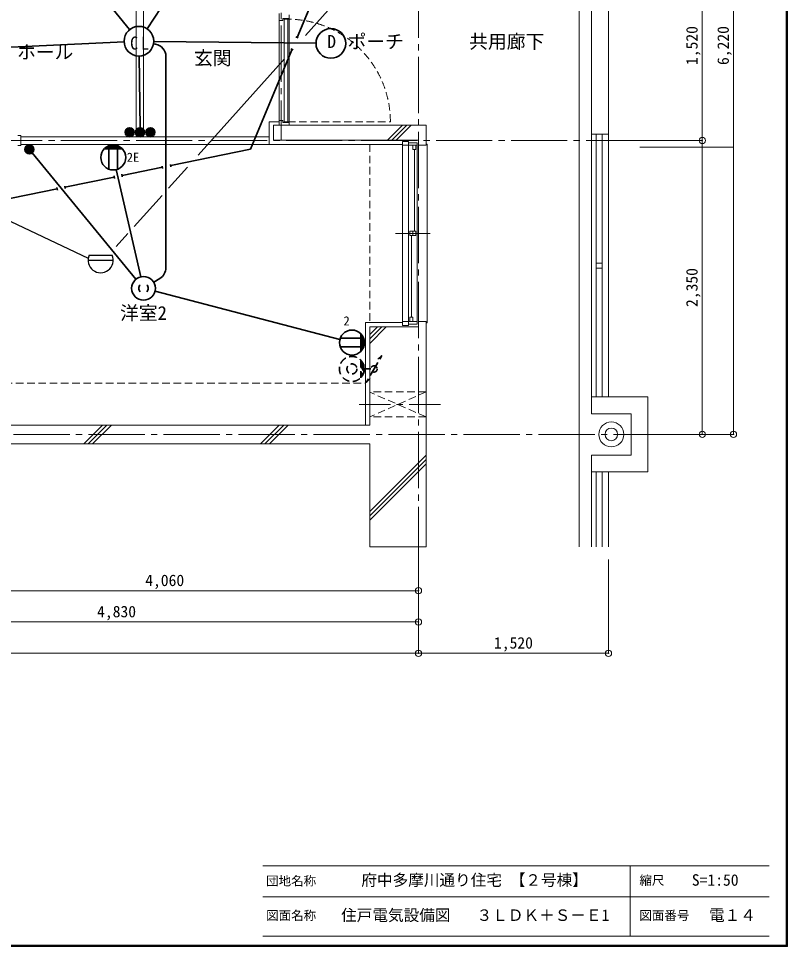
# Model space of a CAD drawing. Units: millimetres at full size, sheet at 1:50. Extents: x -9674 to 9699, y -6794 to 6791.
# Drawn here: x 3548 to 9699, y -6794 to 626 of the extents above; entities that cross this region are included whole.
import ezdxf
from ezdxf.enums import TextEntityAlignment as Align

# ---------------------------------------------------------------- set-up
doc = ezdxf.new("R2010")
doc.units = ezdxf.units.MM
doc.header["$LTSCALE"] = 50
doc.header["$PDMODE"] = 32
doc.header["$PDSIZE"] = 50
for name, pattern in [('CHAIN1', [8, 5, -1, 1, -1]), ('CHAIN2', [12, 9, -1, 1, -1]), ('DASHED1', [1.8, 1.2, -0.6])]:
    doc.linetypes.add(name, pattern=pattern)
for name, color, linetype, lineweight in [('0-0_図面枠', 7, 'Continuous', 9), ('0-1_タイトル', 7, 'Continuous', 9), ('1-0_芯', 134, 'CHAIN2', 9), ('1-1_躯体', 134, 'Continuous', 9), ('1-2_間仕切', 134, 'Continuous', 9), ('1-3_建具', 134, 'Continuous', 9), ('1-5_設備', 134, 'Continuous', 9), ('1-6_ﾊﾞﾙｺﾆｰ・階段', 134, 'Continuous', 9), ('1-7_その他', 134, 'DASHED1', 9), ('1-8_ハッチ', 134, 'Continuous', 9), ('1-B_寸法', 134, 'Continuous', 9), ('1-C_梁', 134, 'DASHED1', 9), ('2-0_芯', 2, 'Continuous', 35), ('2-E', 2, 'Continuous', 35), ('3-2', 3, 'DASHED1', 35), ('3-3', 1, 'Continuous', 25), ('3-E', 3, 'Continuous', 35)]:
    doc.layers.add(name, color=color, linetype=linetype, lineweight=lineweight)
doc.layers.add('1-A_文字', color=134, linetype='Continuous')
doc.styles.add('ＭＳ ゴシック', font='')
doc.styles.get('ＭＳ ゴシック').set_extended_font_data('MS Gothic')

msp = doc.modelspace()

# ---------------------------------------------------------------- linework, layer by layer
at = {"layer": '0-0_図面枠'}
for p, q in [((9688.35, -6783.35), (9688.35, 6780.85)), ((9690.11, -6785.11), (9690.11, 6782.61)), ((9691.87, -6786.88), (9691.87, 6784.38)), ((9693.64, 6786.14), (9693.64, -6788.64)), ((9695.4, -6790.4), (9695.4, 6787.9)), ((9697.16, -6792.16), (9697.16, 6789.66)), ((-9673.92, -6793.93), (9698.92, -6793.93)), ((-9672.16, -6792.16), (9697.16, -6792.16)), ((-9670.4, -6790.4), (9695.4, -6790.4)), ((9693.64, -6788.64), (-9668.64, -6788.64)), ((-9666.87, -6786.88), (9691.87, -6786.88)), ((-9665.11, -6785.11), (9690.11, -6785.11)), ((-9663.35, -6783.35), (9688.35, -6783.35))]:
    msp.add_line(p, q, dxfattribs=at)
msp.add_lwpolyline([(9698.92, -6793.93), (9698.92, 6791.43), (-9673.92, 6791.43)], dxfattribs=at)
at = {"layer": '0-1_タイトル'}
for p, q in [((5503.35, -6148.35), (9553.35, -6148.35)), ((8439.55, -6148.35), (8439.55, -6710.85)), ((5503.35, -6398.35), (9553.35, -6398.35)), ((5503.35, -6710.85), (9553.35, -6710.85))]:
    msp.add_line(p, q, dxfattribs=at)
at = {"layer": '1-0_芯'}
for p, q in [((6747.5, 4520.51), (6747.5, -3699.49)), ((5647.5, 1170.51), (5647.5, -349.49)), ((2687.5, -349.49), (8517.5, -349.49)), ((-8492.5, -2699.49), (8517.5, -2699.49))]:
    msp.add_line(p, q, dxfattribs=at)
at = {"layer": '1-1_躯体'}
for p, q in [((5587.5, -225.49), (5587.5, -345.49)), ((5587.5, -225.49), (6807.5, -225.49)), ((6807.5, -225.49), (6807.5, -387.49)), ((5587.5, -345.49), (6747.5, -345.49)), ((6747.5, -345.49), (6747.5, -387.49)), ((6747.5, -387.49), (6807.5, -387.49)), ((6357.5, -1839.49), (6357.5, -2624.49)), ((6357.5, -2624.49), (2307.5, -2624.49)), ((6357.5, -2774.49), (2307.5, -2774.49)), ((6357.5, -2774.49), (6357.5, -3599.49)), ((6807.5, -3599.49), (6357.5, -3599.49))]:
    msp.add_line(p, q, dxfattribs=at)
msp.add_lwpolyline([(6357.5, -1839.49), (6747.5, -1839.49), (6747.5, -1797.49), (6807.5, -1797.49), (6807.5, -3599.49)], dxfattribs=at)
at = {"layer": '1-2_間仕切'}
for p, q in [((5552.5, -319.49), (3567.5, -319.49)), ((5552.5, -380.49), (3567.5, -380.49))]:
    msp.add_line(p, q, dxfattribs=at)
at = {"layer": '1-3_建具'}
for p, q in [((5632.5, 665.51), (5632.5, 610.51)), ((5662.5, 610.51), (5632.5, 610.51)), ((5632.5, 610.51), (5632.5, -189.49)), ((5662.5, 610.51), (5662.5, 625.51)), ((5672.5, -199.49), (5672.5, 620.51)), ((5702.5, 620.51), (5672.5, 620.51)), ((5702.5, -199.49), (5702.5, 620.51)), ((5712.5, -204.49), (5712.5, 625.51)), ((5662.5, -189.49), (5632.5, -189.49)), ((5632.5, -225.49), (5632.5, -189.49)), ((5632.5, -225.49), (5632.5, -204.49)), ((5702.5, -199.49), (5672.5, -199.49)), ((5712.5, -204.49), (5712.5, -225.49)), ((3567.5, -309.49), (3542.5, -309.49)), ((3567.5, -389.49), (3567.5, -309.49)), ((6620.5, -357.49), (6621.53, -357.49)), ((6620.5, -357.49), (6620.5, -387.49)), ((6620.5, -357.49), (6667.5, -357.49)), ((6667.5, -357.49), (6667.5, -387.49)), ((6737.5, -367.49), (6667.5, -367.49)), ((6737.5, -367.49), (6737.5, -402.49)), ((3567.5, -389.49), (3542.5, -389.49)), ((6620.5, -387.49), (6667.5, -387.49)), ((6620.5, -1797.49), (6620.5, -387.49)), ((6667.5, -387.49), (6737.5, -387.49)), ((6667.5, -402.49), (6667.5, -387.49)), ((6667.5, -402.49), (6667.5, -1782.49)), ((6702.5, -422.49), (6702.5, -387.49)), ((6726.5, -422.49), (6702.5, -422.49)), ((6714.5, -1074.99), (6714.5, -422.49)), ((6726.5, -422.49), (6726.5, -387.49)), ((6737.5, -402.49), (6737.5, -1782.49)), ((6807.5, -377.49), (6817.5, -377.49)), ((6817.5, -1807.49), (6817.5, -377.49)), ((6840.98, -1092.49), (6564.02, -1092.49)), ((6678.5, -1074.99), (6726.5, -1074.99)), ((6690.5, -1109.99), (6690.5, -1762.49)), ((6702.5, -1074.99), (6702.5, -1109.99)), ((6726.5, -1074.99), (6726.5, -1109.99)), ((6678.5, -1762.49), (6702.5, -1762.49)), ((6678.5, -1762.49), (6678.5, -1797.49)), ((6702.5, -1762.49), (6702.5, -1797.49)), ((6620.5, -1827.49), (6620.5, -1797.49)), ((6620.5, -1797.49), (6667.5, -1797.49)), ((6620.5, -1827.49), (6621.53, -1827.49)), ((6620.5, -1827.49), (6667.5, -1827.49)), ((6667.5, -1782.49), (6667.5, -1797.49)), ((6667.5, -1797.49), (6737.5, -1797.49)), ((6667.5, -1827.49), (6667.5, -1797.49)), ((6737.5, -1817.49), (6667.5, -1817.49)), ((6737.5, -1817.49), (6737.5, -1782.49)), ((6807.5, -1807.49), (6817.5, -1807.49))]:
    msp.add_line(p, q, dxfattribs=at)
at = {"layer": '1-3_建具', "linetype": 'DASHED1'}
msp.add_line((5702.5, -199.49), (6522.5, -199.49), dxfattribs=at)
at = {"layer": '1-3_建具'}
for points in [[(5662.5, 625.51), (5712.5, 625.51), (5712.5, 655.51)], [(5662.5, -189.49), (5662.5, -204.49), (5712.5, -204.49)], [(6678.5, -1074.99), (6678.5, -1109.99), (6726.5, -1109.99)]]:
    msp.add_lwpolyline(points, dxfattribs=at)
at = {"layer": '1-3_建具', "linetype": 'DASHED1'}
msp.add_arc((5702.5, -199.49), 820, 0, 90, dxfattribs=at)
at = {"layer": '1-5_設備'}
for p, q in [((4487.5, 1140.51), (4487.5, -319.49)), ((4547.5, 1140.51), (4547.5, -319.49))]:
    msp.add_line(p, q, dxfattribs=at)
at = {"layer": '1-6_ﾊﾞﾙｺﾆｰ・階段'}
for p, q in [((8032.5, -3599.49), (8032.5, 1593.5)), ((8132.5, -299.49), (8132.5, 1562.44)), ((8167.5, -299.49), (8167.5, -2399.49)), ((8217.5, -299.49), (8217.5, -2399.49)), ((8267.5, -299.49), (8267.5, -2399.49)), ((8167.5, -1329.49), (8217.5, -1329.49)), ((8167.5, -1369.49), (8217.5, -1369.49)), ((8132.5, -2399.49), (8582.5, -2399.49)), ((8582.5, -2399.49), (8582.5, -2999.49)), ((8132.5, -2864.49), (8447.5, -2864.49)), ((8132.5, -2864.49), (8132.5, -2999.49)), ((8132.5, -2999.49), (8582.5, -2999.49)), ((8132.5, -2999.49), (8132.5, -3599.49)), ((8167.5, -2999.49), (8167.5, -3599.49)), ((8217.5, -2999.49), (8217.5, -3599.49)), ((8267.5, -2999.49), (8267.5, -3599.49))]:
    msp.add_line(p, q, dxfattribs=at)
for points in [[(8132.5, -299.49), (8267.5, -299.49), (8267.5, 1520.51)], [(8132.5, -299.49), (8132.5, -2399.49), (8132.5, -2534.49)], [(8132.5, -2534.49), (8447.5, -2534.49), (8447.5, -2864.49)]]:
    msp.add_lwpolyline(points, dxfattribs=at)
for radius in [100, 50]:
    msp.add_circle((8290, -2699.49), radius, dxfattribs=at)
at = {"layer": '1-7_その他'}
for p, q in [((6807.5, -2359.49), (6357.5, -2359.49)), ((6807.5, -2359.49), (6357.5, -2559.87)), ((6807.5, -2559.49), (6357.5, -2360.66)), ((6807.5, -2559.49), (6357.5, -2559.49))]:
    msp.add_line(p, q, dxfattribs=at)
at = {"layer": '1-7_その他', "linetype": 'CHAIN1'}
msp.add_line((6922.5, -2459.49), (6257.5, -2459.49), dxfattribs=at)
at = {"layer": '1-8_ハッチ'}
for p, q in [((5552.5, -200.49), (5552.5, -380.49)), ((5552.5, -200.49), (5632.5, -200.49)), ((6498.83, -345.49), (6618.83, -225.49)), ((6534.19, -345.49), (6654.19, -225.49)), ((6569.54, -345.49), (6689.54, -225.49)), ((5552.5, -380.49), (6620.5, -380.49)), ((6322.5, -1804.49), (6322.5, -2624.49)), ((6322.5, -1804.49), (6620.5, -1804.49)), ((6357.5, -1971.75), (6489.76, -1839.49)), ((6357.5, -1936.39), (6454.4, -1839.49)), ((6357.5, -1901.04), (6419.05, -1839.49)), ((4069.83, -2774.49), (4219.83, -2624.49)), ((4105.19, -2774.49), (4255.19, -2624.49)), ((4140.54, -2774.49), (4290.54, -2624.49)), ((5484.05, -2774.49), (5634.05, -2624.49)), ((5519.4, -2774.49), (5669.4, -2624.49)), ((5554.76, -2774.49), (5704.76, -2624.49)), ((6357.5, -3315.25), (6807.5, -2865.25)), ((6357.5, -3350.61), (6807.5, -2900.61)), ((6357.5, -3385.96), (6807.5, -2935.96))]:
    msp.add_line(p, q, dxfattribs=at)
at = {"layer": '1-B_寸法'}
for p, q in [((9267.5, 3520.51), (9267.5, -2699.49)), ((9017.5, 1170.51), (9017.5, -349.49)), ((8517.5, -349.49), (9017.5, -349.49)), ((9017.5, -349.49), (9017.5, -2699.49)), ((8517.5, -402.49), (9267.5, -402.49)), ((8517.5, -2699.49), (9267.5, -2699.49)), ((6747.5, -4449.49), (6747.5, -3699.49)), ((8267.5, -4449.49), (8267.5, -3699.49)), ((2687.5, -3949.49), (6747.5, -3949.49)), ((1917.5, -4199.49), (6747.5, -4199.49)), ((-6752.5, -4449.49), (6747.5, -4449.49)), ((6747.5, -4449.49), (8267.5, -4449.49))]:
    msp.add_line(p, q, dxfattribs=at)
for p in [(9017.5, -349.49), (9017.5, -2699.49), (9267.5, -2699.49), (6747.5, -3949.49), (6747.5, -4199.49), (6747.5, -4449.49), (8267.5, -4449.49)]:
    msp.add_point(p, dxfattribs=at)
at = {"layer": '1-C_梁'}
for p, q in [((6357.5, -380.49), (6357.5, -1804.49)), ((2717.5, -2289.49), (6322.5, -2289.49))]:
    msp.add_line(p, q, dxfattribs=at)
at = {"layer": '2-0_芯'}
for p, q in [((4872.05, 996.47), (4576.27, 544.36)), ((4095.98, 955.71), (4436.32, 537.12)), ((4392.6, 439.56), (730.41, 272.82)), ((4644.34, 421.17), (4628.17, 424.06)), ((4630.01, 443.62), (5927.58, 428.99)), ((4519.52, -247.25), (4512.67, 326.2)), ((4726.75, -1366.64), (4726.75, 322.73)), ((4407.36, -304.86), (4407.36, -261.66)), ((4416.97, -313.72), (4416.97, -252.8)), ((4426.57, -317.96), (4426.57, -248.56)), ((4436.17, -319.27), (4436.17, -247.25)), ((4445.77, -317.96), (4445.77, -248.56)), ((4455.37, -313.72), (4455.37, -252.8)), ((4464.98, -304.86), (4464.98, -261.66)), ((4490.71, -304.86), (4490.71, -261.66)), ((4500.32, -313.72), (4500.32, -252.8)), ((4509.92, -317.96), (4509.92, -248.56)), ((4519.52, -319.27), (4519.52, -247.25)), ((4529.12, -317.96), (4529.12, -248.56)), ((4538.72, -313.72), (4538.72, -252.8)), ((4548.32, -304.86), (4548.32, -261.66)), ((4574.06, -304.86), (4574.06, -261.66)), ((4583.66, -313.72), (4583.66, -252.8)), ((4593.27, -317.96), (4593.27, -248.56)), ((4602.87, -319.27), (4602.87, -247.25)), ((4612.47, -317.96), (4612.47, -248.56)), ((4622.07, -313.72), (4622.07, -252.8)), ((4631.67, -304.86), (4631.67, -261.66)), ((3671.04, -420.87), (3599.03, -420.87)), ((3669.74, -411.27), (3600.33, -411.27)), ((3669.74, -430.47), (3600.33, -430.47)), ((3665.49, -401.67), (3604.57, -401.67)), ((3665.49, -440.07), (3604.57, -440.07)), ((3656.64, -392.06), (3613.43, -392.06)), ((4377.23, -414.92), (4234.4, -414.92)), ((4374.16, -411.92), (4237.48, -411.92)), ((4367.13, -405.92), (4244.51, -405.92)), ((4358.5, -399.92), (4253.14, -399.92)), ((4347.28, -393.92), (4264.35, -393.92)), ((4270.82, -391.24), (4270.82, -578.63)), ((4330.14, -387.92), (4281.5, -387.92)), ((4340.82, -391.24), (4340.82, -578.63)), ((3656.64, -449.68), (3613.43, -449.68)), ((3657.9, -448.69), (4487.38, -1457.83)), ((4328.35, -582.39), (4526.3, -1438.66)), ((4678.45, -1452.24), (4629.01, -1482.1)), ((6118.05, -1939.66), (4639.63, -1555.13)), ((6284.86, -2036.25), (6284.86, -1893.42)), ((6287.86, -2033.18), (6287.86, -1896.49)), ((6293.86, -2026.14), (6293.86, -1903.52)), ((6299.86, -2017.51), (6299.86, -1912.16)), ((6305.86, -2006.3), (6305.86, -1923.37)), ((6308.54, -1929.83), (6121.15, -1929.83)), ((6308.54, -1999.83), (6121.15, -1999.83)), ((6311.86, -1989.16), (6311.86, -1940.51))]:
    msp.add_line(p, q, dxfattribs=at)
for centre, radius in [((4436.17, -283.26), 36.01), ((4519.52, -283.26), 36.01), ((4602.87, -283.26), 36.01), ((3635.03, -420.87), 36.01), ((4305.82, -484.94), 100.02), ((6214.85, -1964.83), 100.02)]:
    msp.add_circle(centre, radius, dxfattribs=at)
for centre, start, end in [((4626.75, 322.73), 0, 79.86557), ((4626.75, -1366.64), 301.13198, 0)]:
    msp.add_arc(centre, 100, start, end, dxfattribs=at)
at = {"layer": '2-E'}
for centre, radius in [((4511.25, 444.96), 118.77), ((6046.34, 427.65), 118.77), ((4547.7, -1531.22), 95)]:
    msp.add_circle(centre, radius, dxfattribs=at)
for centre, start, end in [((4547.77, -1531.22), 134.60825, 225.39172), ((4547.62, -1531.22), 314.60825, 45.39172)]:
    msp.add_arc(centre, 38.07, start, end, dxfattribs=at)
at = {"layer": '3-2'}
for p, q in [((6284.85, -2104.42), (6284.85, -2247.25)), ((6290.85, -2110.84), (6290.85, -2240.83)), ((6296.85, -2118.6), (6296.85, -2233.07)), ((6302.85, -2128.34), (6302.85, -2223.33)), ((6308.85, -2141.72), (6308.85, -2209.95)), ((6314.85, -2175.84), (6366.79, -2175.84)), ((6391.79, -2175.84), (6329.29, -2284.09)), ((6329.29, -2284.09), (6360.19, -2253.19))]:
    msp.add_line(p, q, dxfattribs=at)
msp.add_lwpolyline([(6391.79, -2175.84), (6454.29, -2067.58), (6423.39, -2098.48)], dxfattribs=at)
for centre, radius in [((6214.85, -2175.84), 100), ((6214.85, -2175.84), 40), ((6391.79, -2175.84), 25)]:
    msp.add_circle(centre, radius, dxfattribs=at)
at = {"layer": '3-3'}
for p, q in [((6125.81, 807.01), (5842.49, 490.85)), ((5674.84, 303.75), (4983.69, -467.53)), ((4898.72, -562.35), (4748.03, -730.52)), ((4696.03, -788.54), (4472.64, -1037.83)), ((3256.57, -888.66), (4106.08, -1290.2)), ((4422.27, -1094.05), (4329.88, -1197.16)), ((4104.7, -1306.82), (4304.74, -1306.82)), ((4113.03, -1266.81), (4296.4, -1266.81))]:
    msp.add_line(p, q, dxfattribs=at)
msp.add_arc((4204.72, -1306.81), 100.03, 156.4305, 23.56947, dxfattribs=at)
at = {"layer": '3-E'}
for p, q in [((5960.43, 916.51), (5776.17, 475.53)), ((5766.95, 479.38), (5785.4, 471.67)), ((5736.32, 380.14), (5402.27, -419.34)), ((5727.09, 384), (5745.54, 376.29)), ((5402.27, -419.34), (4765.3, -549.69)), ((4375.64, -629.42), (4698.3, -563.4)), ((4696.29, -553.6), (4700.3, -573.19)), ((4763.29, -539.89), (4767.3, -559.48)), ((3919, -722.87), (4313.77, -642.08)), ((4311.77, -632.29), (4315.78, -651.88)), ((4373.64, -619.63), (4377.65, -639.22)), ((3857.3, -735.5), (1114.75, -1296.72)), ((3855.29, -725.7), (3859.3, -745.29)), ((3917, -713.07), (3921.01, -732.67))]:
    msp.add_line(p, q, dxfattribs=at)

# ---------------------------------------------------------------- texts
at = {"layer": '0-1_タイトル', "style": 'ＭＳ ゴシック'}
for s, height, p in [('団地名称', 73.31, (5528.35, -6328.57)), ('府中多摩川通り住宅 【２号棟】', 91.64, (6290.2, -6335.85)), ('縮尺', 73.31, (8514.55, -6323.35)), ('S=1:50', 91.64, (8933.95, -6335.85)), ('図面名称', 73.31, (5528.35, -6604.6)), ('住戸電気設備図', 91.64, (6128.35, -6617.1)), ('３ＬＤＫ＋Ｓ－Ｅ1', 91.64, (7212.11, -6617.1)), ('図面番号', 73.31, (8514.55, -6604.6)), ('電１４', 91.64, (9071.45, -6617.1))]:
    msp.add_text(s, height=height, dxfattribs=at).set_placement(p, align=Align.BOTTOM_LEFT)
at = {"layer": '1-A_文字', "style": 'ＭＳ ゴシック'}
for s, p in [('ポーチ', (6180.08, 354.21)), ('共用廊下', (7153.03, 354.61)), ('ホール', (3536.21, 270.13)), ('玄関', (4951.2, 222.45)), ('洋室2', (4360.2, -1816.41))]:
    msp.add_text(s, height=110, dxfattribs=at).set_placement(p, align=Align.BOTTOM_LEFT)
at = {"layer": '1-B_寸法', "style": 'ＭＳ ゴシック'}
for s, p in [('1,520', (9007.5, 254.26)), ('6,220', (9257.5, 254.26)), ('2,350', (9007.5, -1680.74))]:
    msp.add_text(s, height=91.64, rotation=90, dxfattribs=at).set_placement(p, align=Align.BOTTOM_LEFT)
for s, p in [('4,060', (4561.25, -3939.49)), ('4,830', (4176.25, -4189.49)), ('1,520', (7351.25, -4439.49))]:
    msp.add_text(s, height=91.64, dxfattribs=at).set_placement(p, align=Align.BOTTOM_LEFT)
at = {"layer": '2-0_芯', "color": 7, "style": 'ＭＳ ゴシック'}
for s, p in [('2E', (4413.63, -541.76)), ('2', (6147.29, -1850.25))]:
    msp.add_text(s, height=73.31, dxfattribs=at).set_placement(p, align=Align.BOTTOM_LEFT)
at = {"layer": '2-E', "color": 7, "style": 'ＭＳ ゴシック'}
msp.add_text('D', height=104.5, dxfattribs=at).set_placement((6016.82, 358.75), align=Align.BOTTOM_LEFT)
at = {"layer": '2-E', "color": 7, "insert": (4440.17, 376.06), "char_height": 104.5, "attachment_point": 7, "style": 'ＭＳ ゴシック'}
msp.add_mtext('\\T1.36;\\W0.9;CL', dxfattribs=at)

doc.saveas('drawing.dxf')
